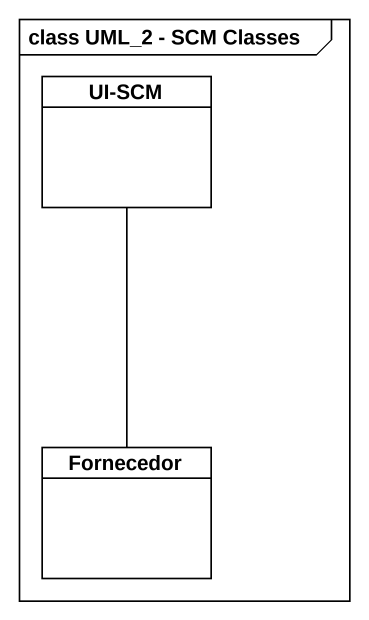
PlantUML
@startuml
mainframe class UML_2 - SCM Classes
hide circle
hide empty members
class "UI-SCM" as UI_SCM
class Fornecedor
UI_SCM -- Fornecedor
@enduml
